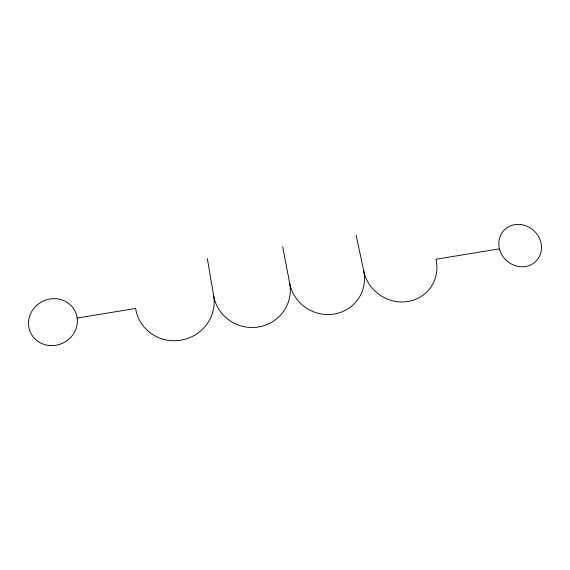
<?xml version="1.0" encoding="UTF-8"?>
<svg xmlns="http://www.w3.org/2000/svg" width="570" height="570" viewBox="0 0 570 570"><rect width="100%" height="100%" fill="white"/><g stroke="black" fill="none" stroke-linecap="round" stroke-linejoin="round"><path stroke-width="0.85" d="M77.185 318.024L134.955 308.562M499.448 248.855L435.979 259.25A37.741 35.682 37.6 0 1 407.906 301.494A37.741 35.682 37.6 0 1 363.745 271.085L356.15 235.175M282.692 246.732L289.66 283.219A38.097 36.722 29.4 0 0 334.134 314.063A38.097 36.722 29.4 0 0 363.745 271.085M207.338 258.595L213.643 295.673A38.625 37.641 9.6 0 0 258.424 326.966A38.625 37.641 9.6 0 0 289.66 283.219M213.643 295.673A39.544 38.233 -12.9 0 1 180.704 340.204A39.544 38.233 -12.9 0 1 135.617 308.456M499.797 250.088A22.237 20.271 42.7 0 0 535.914 261.267A22.237 20.271 42.7 0 0 524.749 225.392A22.237 20.271 42.7 0 0 499.797 250.088M50.167 345.577A24.724 23.185 -25.7 0 0 75.347 311.712A24.724 23.185 -25.7 0 0 33.281 309.147A24.724 23.185 -25.7 0 0 50.167 345.577"/></g></svg>
